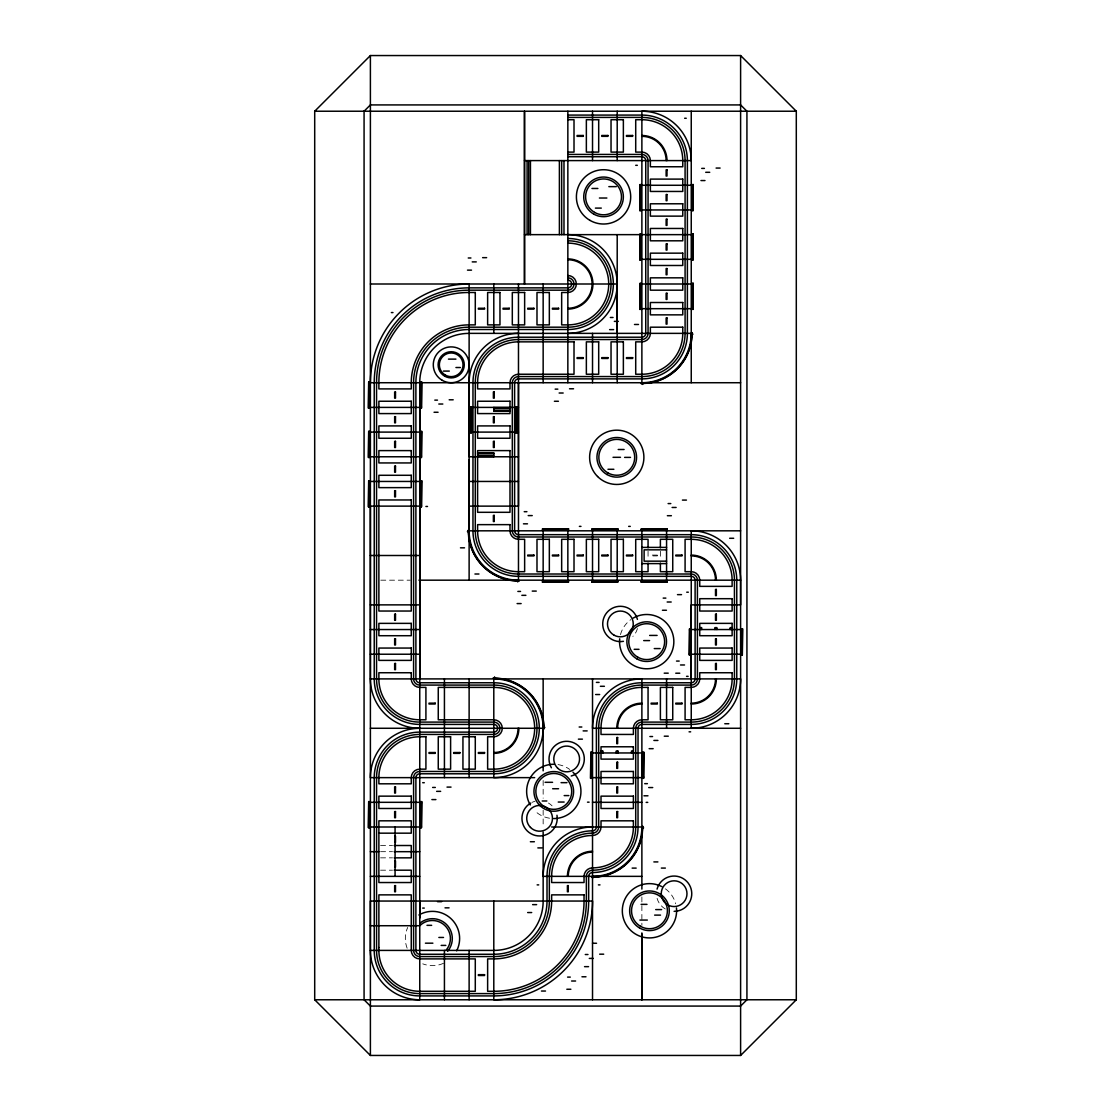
<?xml version="1.0" encoding="UTF-8"?>
<svg xmlns="http://www.w3.org/2000/svg" width="1111" height="1111" viewBox="0 0 1111 1111"><rect width="100%" height="100%" fill="white"/><g stroke="black" fill="none" stroke-linecap="round" stroke-linejoin="round"><path stroke-width="0.75" stroke-dasharray="5 3.75" d="M380.795 580.178L410.278 580.178M380.573 845.513L392.516 845.513M380.573 851.679L392.516 851.679M380.573 857.845L392.516 857.845M380.573 870.191L392.516 870.191M660.392 551.237L660.392 559.763M648.06 551.237L648.06 559.763M641.88 896.924L641.88 925.407M543.154 780.505L543.154 798.198M543.154 810.197L543.154 827.334M443.525 963.293A27.15 27.15 0 0 1 422.749 963.848M407.14 948.225A27.15 27.15 0 0 1 407.681 927.449M665.281 908.979A17.651 17.651 0 0 1 657.059 898.257M665.42 888.814A27.15 27.15 0 0 1 675.682 903.757M532.127 802.336A17.651 17.651 0 0 1 535.03 801.281M548.417 803.045A17.651 17.651 0 0 1 552.07 805.85M549.528 818.224A27.15 27.15 0 0 1 534.585 810.599M558.041 764.59A27.15 27.15 0 0 1 569.735 769.437M637.422 628.507A17.651 17.651 0 0 1 632.853 636.422M620.48 634.617A27.15 27.15 0 0 1 630.742 619.674M657.309 555.083L651.143 555.083L651.143 555.917L657.309 555.917L657.309 555.083"/><path stroke-width="1.5" d="M314.705 999.775L314.705 111.225L370.394 55.55L740.606 55.55L796.295 111.225L796.295 999.775L740.606 1055.45L370.394 1055.45L314.705 999.775L796.295 999.775M740.606 382.726L370.394 382.726A98.726 98.726 0 0 1 469.12 283.999L469.12 333.369A49.37 49.37 0 0 0 419.75 382.726L419.75 999.775A49.37 49.37 0 0 1 370.394 950.405L370.394 901.049L592.524 901.049A98.726 98.726 0 0 1 493.798 999.775L493.798 901.049M534.655 777.631L370.394 777.631A49.37 49.37 0 0 1 419.75 728.274A49.37 49.37 0 0 1 370.394 678.904L370.394 506.13L419.75 506.13M419.75 918.061L419.75 901.049M419.75 678.904L419.75 382.726M469.12 580.178L469.12 382.726A49.37 49.37 0 0 1 518.476 333.369L518.476 283.999M518.476 382.726L518.476 506.13L469.12 506.13M527.086 234.643L527.086 160.595M528.725 234.643L528.725 160.595M530.433 234.643L530.433 160.595M559.389 234.643L559.389 160.595M561.68 234.643L561.68 160.595M563.985 234.643L563.985 160.595M567.846 111.225L567.846 382.726M617.202 234.643L617.202 382.726M641.88 932.921L641.88 999.775L641.88 934.059M691.25 678.904L691.25 530.822A49.37 49.37 0 0 1 740.606 580.178L740.606 604.87L691.25 604.87L691.25 728.274A49.37 49.37 0 0 0 740.606 678.904L370.394 678.904M592.524 877.204L599.079 876.773A50.203 50.203 0 0 0 642.297 833.556L642.727 827.001L643.561 827.834L642.727 827.834L642.727 826.251L642.477 827.001A49.953 49.953 0 0 1 592.524 876.954L591.788 877.204L593.357 877.204L592.524 878.037M314.705 111.225L796.295 111.225M567.846 115.086L641.88 115.086A45.509 45.509 0 0 1 687.39 160.595L687.39 333.369A45.509 45.509 0 0 1 641.88 378.879L518.476 378.879A3.861 3.861 0 0 0 514.615 382.726L514.615 530.822A3.861 3.861 0 0 0 518.476 534.669L691.25 534.669A45.509 45.509 0 0 1 736.76 580.178L736.76 678.904A45.509 45.509 0 0 1 691.25 724.414L641.88 724.414A3.861 3.861 0 0 0 638.033 728.274L638.033 827.001A45.509 45.509 0 0 1 592.524 872.51A3.861 3.861 0 0 0 588.663 876.357L588.663 901.049A94.866 94.866 0 0 1 493.798 995.914L419.75 995.914A45.509 45.509 0 0 1 374.24 950.405L374.24 777.631A45.509 45.509 0 0 1 419.75 732.121L493.798 732.121A3.861 3.861 0 0 0 497.659 728.274A3.861 3.861 0 0 0 493.798 724.414L419.75 724.414A45.509 45.509 0 0 1 374.24 678.904L374.24 382.726A94.866 94.866 0 0 1 469.12 287.86L567.846 287.86A3.861 3.861 0 0 0 571.693 283.999A3.861 3.861 0 0 0 567.846 280.153M567.846 117.405L641.88 117.405A43.19 43.19 0 0 1 685.084 160.595L685.084 333.369A43.19 43.19 0 0 1 641.88 376.56L518.476 376.56A6.166 6.166 0 0 0 512.31 382.726L512.31 530.822A6.166 6.166 0 0 0 518.476 536.988L691.25 536.988A43.19 43.19 0 0 1 734.44 580.178L734.44 678.904A43.19 43.19 0 0 1 691.25 722.094L641.88 722.094A6.166 6.166 0 0 0 635.714 728.274L635.714 827.001A43.19 43.19 0 0 1 592.524 870.191A6.166 6.166 0 0 0 586.358 876.357L586.358 901.049A92.56 92.56 0 0 1 493.798 993.595L419.75 993.595A43.19 43.19 0 0 1 376.56 950.405L376.56 777.631A43.19 43.19 0 0 1 419.75 734.44L493.798 734.44A6.166 6.166 0 0 0 499.964 728.274A6.166 6.166 0 0 0 493.798 722.094L419.75 722.094A43.19 43.19 0 0 1 376.56 678.904L376.56 382.726A92.56 92.56 0 0 1 469.12 290.179L567.846 290.179A6.166 6.166 0 0 0 574.012 283.999A6.166 6.166 0 0 0 567.846 277.833M684.654 118.266L686.237 118.266M567.846 119.71L574.012 119.71L574.012 152.11L567.846 152.11M567.846 154.429L641.88 154.429A6.166 6.166 0 0 1 648.06 160.595L648.06 333.369A6.166 6.166 0 0 1 641.88 339.535L518.476 339.535A43.19 43.19 0 0 0 475.286 382.726L475.286 530.822A43.19 43.19 0 0 0 518.476 574.012L691.25 574.012A6.166 6.166 0 0 1 697.416 580.178L697.416 678.904A6.166 6.166 0 0 1 691.25 685.084L641.88 685.084A43.19 43.19 0 0 0 598.69 728.274L598.69 827.001A6.166 6.166 0 0 1 592.524 833.167A43.19 43.19 0 0 0 549.334 876.357L549.334 901.049A55.536 55.536 0 0 1 493.798 956.571L419.75 956.571A6.166 6.166 0 0 1 413.584 950.405L413.584 777.631A6.166 6.166 0 0 1 419.75 771.465L493.798 771.465A43.19 43.19 0 0 0 536.988 728.274A43.19 43.19 0 0 0 493.798 685.084L419.75 685.084A6.166 6.166 0 0 1 413.584 678.904L413.584 382.726A55.536 55.536 0 0 1 469.12 327.189L567.846 327.189A43.19 43.19 0 0 0 611.036 283.999A43.19 43.19 0 0 0 567.846 240.809M567.846 156.734L641.88 156.734A3.861 3.861 0 0 1 645.741 160.595L645.741 333.369A3.861 3.861 0 0 1 641.88 337.216L518.476 337.216A45.509 45.509 0 0 0 472.967 382.726L472.967 530.822A45.509 45.509 0 0 0 518.476 576.331L691.25 576.331A3.861 3.861 0 0 1 695.111 580.178L695.111 678.904A3.861 3.861 0 0 1 691.25 682.765L641.88 682.765A45.509 45.509 0 0 0 596.385 728.274L596.385 827.001A3.861 3.861 0 0 1 592.524 830.847A45.509 45.509 0 0 0 547.015 876.357L547.015 901.049A53.217 53.217 0 0 1 493.798 954.266L419.75 954.266A3.861 3.861 0 0 1 415.889 950.405L415.889 777.631A3.861 3.861 0 0 1 419.75 773.784L493.798 773.784A45.509 45.509 0 0 0 539.307 728.274A45.509 45.509 0 0 0 493.798 682.765L419.75 682.765A3.861 3.861 0 0 1 415.889 678.904L415.889 382.726A53.217 53.217 0 0 1 469.12 329.509L567.846 329.509A45.509 45.509 0 0 0 613.341 283.999A45.509 45.509 0 0 0 567.846 238.49M524.503 160.595L691.25 160.595A49.37 49.37 0 0 0 641.88 111.225L641.88 382.726A49.37 49.37 0 0 0 691.25 333.369L469.12 333.369L469.12 456.774L518.476 456.774M635.728 165.317L637.311 165.317M716.095 168.067L720.109 168.067M701.721 168.4L704.402 168.4M705.721 172.302L709.735 172.302M700.972 180.551L704.985 180.551M640.214 185.273L641.047 185.273M641.88 185.273L691.25 185.273M692.084 185.273L692.931 185.273M640.214 186.12L641.047 186.12M692.084 186.12L692.931 186.12M608.842 186.634L616.299 186.634M591.969 188.467L597.871 188.467M599.412 198.022L606.87 198.022M595.413 208.104L601.301 208.104M640.214 209.118L641.047 209.118M692.084 209.118L692.931 209.118M640.214 209.951L641.047 209.951M641.88 209.951L691.25 209.951M692.084 209.951L692.931 209.951M524.503 234.643L691.25 234.643M692.084 234.643L692.931 234.643M640.214 235.476L641.047 235.476M692.084 235.476L692.931 235.476M482.618 257.655L486.632 257.655M468.245 257.988L470.925 257.988M640.214 258.488L641.047 258.488M692.084 258.488L692.931 258.488M640.214 259.321L641.047 259.321M641.88 259.321L691.25 259.321M692.084 259.321L692.931 259.321M472.231 261.89L476.258 261.89M467.495 270.14L471.508 270.14M370.394 283.999L617.202 283.999L617.202 333.369M640.214 283.999L641.047 283.999M641.88 283.999L691.25 283.999M692.084 283.999L692.931 283.999M640.214 284.847L641.047 284.847M692.084 284.847L692.931 284.847M640.214 307.844L641.047 307.844M692.084 307.844L692.931 307.844M640.214 308.677L641.047 308.677M641.88 308.677L691.25 308.677M692.084 308.677L692.931 308.677M391.378 312.566L392.961 312.566M610.356 317.482L613.036 317.482M614.341 321.371L618.369 321.371M634.492 324.481L638.506 324.481M609.606 329.62L613.619 329.62M448.455 359.117L455.913 359.117M455.941 367.519L460.357 367.519M443.414 371.088L449.302 371.088M368.713 382.726L369.546 382.726M368.713 383.573L369.546 383.573M420.597 383.573L421.43 383.573M569.526 388.781L573.54 388.781M555.153 389.128L557.833 389.128M559.139 393.016L563.166 393.016M449.177 399.793L453.191 399.793M434.804 400.127L437.484 400.127M554.403 401.265L558.416 401.265M438.803 404.029L442.817 404.029M368.713 406.57L369.546 406.57M420.597 406.57L421.43 406.57M368.713 407.404L369.546 407.404M370.394 407.404L419.75 407.404M420.597 407.404L421.43 407.404M469.12 407.404L518.476 407.404M493.798 407.598L509.991 407.598M470.62 408.251L471.467 408.251M516.129 408.251L516.962 408.251M493.798 408.376L509.991 408.376M493.798 410.306L509.991 410.306M493.798 411.098L509.991 411.098M509.991 411.278L493.798 411.278L493.798 407.404M434.054 412.264L438.067 412.264M470.62 431.249L471.467 431.249M516.129 431.249L516.962 431.249M368.713 432.096L369.546 432.096M370.394 432.096L419.75 432.096M420.597 432.096L421.43 432.096M469.12 432.096L518.476 432.096M368.713 432.929L369.546 432.929M420.597 432.929L421.43 432.929M618.202 449.497L624.09 449.497M477.605 452.899L493.798 452.899L493.798 456.774M477.605 453.094L493.798 453.094M477.605 453.871L493.798 453.871M477.605 455.802L493.798 455.802M368.713 455.941L369.546 455.941M420.597 455.941L421.43 455.941M477.605 456.593L493.798 456.593M368.713 456.774L369.546 456.774M370.394 456.774L419.75 456.774M420.597 456.774L421.43 456.774M613.036 457.315L620.494 457.315M624.618 457.385L630.506 457.385M607.981 469.286L613.869 469.286M368.713 481.452L369.546 481.452M370.394 481.452L419.75 481.452M420.597 481.452L421.43 481.452M469.12 481.452L518.476 481.452M368.713 482.299L369.546 482.299M420.597 482.299L421.43 482.299M682.432 500.089L686.445 500.089M668.114 503.575L670.794 503.575M368.713 505.297L369.546 505.297M420.597 505.297L421.43 505.297M368.713 506.13L369.546 506.13M420.597 506.13L421.43 506.13M425.916 506.463L427.499 506.463M672.113 507.463L676.127 507.463M524.225 511.685L526.906 511.685M528.211 515.587L532.225 515.587M667.364 515.712L671.391 515.712M523.462 523.823L527.489 523.823M579.386 526.378L580.97 526.378M628.673 526.378L630.256 526.378M469.12 459.648L469.12 530.822L740.606 530.822M729.649 538.279L733.677 538.279M641.88 547.404L666.572 547.404M460.482 547.82L464.509 547.82M666.572 549.834L644.116 549.834L644.116 561.166L666.572 561.166M370.394 555.5L419.75 555.5M641.88 563.596L666.572 563.596M474.939 574.012L478.952 574.012M418.944 580.178L740.606 580.178M532.238 591.094L536.266 591.094M517.865 591.427L520.545 591.427M686.737 592.205L688.32 592.205M677.488 594.635L681.515 594.635M521.864 595.329L525.878 595.329M663.184 598.107L665.864 598.107M667.169 602.009L671.197 602.009M517.115 603.579L521.128 603.579M370.394 604.87L419.75 604.87M662.434 610.258L666.447 610.258M699.736 627.618L701.652 627.618L701.652 629.548M732.121 627.618L730.205 627.618L730.205 629.548M370.394 629.548L419.75 629.548M689.57 629.548L690.403 629.548M691.25 629.548L740.606 629.548M741.454 629.548L742.287 629.548M689.57 630.381L690.403 630.381M741.454 630.381L742.287 630.381M649.643 635.423L657.101 635.423M643.7 640.589L649.588 640.589M654.254 648.574L660.142 648.574M634.173 649.324L639.006 649.324M689.57 653.393L690.403 653.393M741.454 653.393L742.287 653.393M370.394 654.226L419.75 654.226M689.57 654.226L690.403 654.226M691.25 654.226L740.606 654.226M741.454 654.226L742.287 654.226M676.516 661.073L679.196 661.073M680.501 664.975L684.529 664.975M664.211 673.169L668.225 673.169M675.766 673.21L679.779 673.21M686.556 676.349L688.126 676.349M596.399 682.39L599.079 682.39M600.384 686.292L604.398 686.292M595.635 694.528L599.662 694.528M724.789 723.733L728.816 723.733M579.15 727.011L581.831 727.011M370.394 728.274L543.154 728.274A49.37 49.37 0 0 1 493.798 777.631L493.798 678.904A49.37 49.37 0 0 1 543.154 728.274M740.606 728.274L592.524 728.274A49.37 49.37 0 0 1 641.88 678.904L641.88 889.092M583.136 730.899L587.163 730.899M689.07 731.83L690.653 731.83M664.267 736.19L668.28 736.19M649.893 736.537L652.574 736.537M578.4 739.148L582.414 739.148M653.893 740.44L657.906 740.44M649.143 748.675L653.157 748.675M601.009 751.036L602.926 751.036L602.926 752.952M633.395 751.036L631.479 751.036L631.479 752.952M590.844 752.952L591.677 752.952M592.524 752.952L641.88 752.952M642.727 752.952L643.561 752.952M590.844 753.786L591.677 753.786M642.727 753.786L643.561 753.786M590.844 776.797L591.677 776.797M642.727 776.797L643.561 776.797M590.844 777.631L591.677 777.631M592.524 777.631L641.88 777.631M642.727 777.631L643.561 777.631M545.098 782.311L552.556 782.311M422.694 782.713L424.277 782.713M561.055 782.658L566.943 782.658M644.713 783.658L647.394 783.658M447.011 787.102L451.024 787.102M432.637 787.449L435.318 787.449M648.713 787.56L652.726 787.56M552.667 788.741L558.555 788.741M436.637 791.351L440.65 791.351M564.18 795.587L568.832 795.587M643.963 795.795L647.977 795.795M431.887 799.587L435.901 799.587M542.21 800.989L546.862 800.989M558.236 802.045L564.124 802.045M368.713 802.323L369.546 802.323M370.394 802.323L419.75 802.323M420.597 802.323L421.43 802.323M587.511 802.17L589.094 802.17M592.524 802.323L641.88 802.323M646.171 802.378L647.755 802.378M368.713 803.156L369.546 803.156M420.597 803.156L421.43 803.156M368.713 826.153L369.546 826.153M420.597 826.153L421.43 826.153M368.713 827.001L369.546 827.001M370.394 827.001L419.75 827.001M420.597 827.001L421.43 827.001M551.667 827.001L641.88 827.001A49.37 49.37 0 0 1 592.524 876.357M378.879 833.167L411.264 833.167L411.264 820.821L378.879 820.821L378.879 882.537L411.264 882.537L411.264 870.191L394.211 870.191M394.655 836.25L395.488 836.25L395.488 842.43L394.655 842.43M530.364 841.735L534.377 841.735M394.211 845.513L411.264 845.513L411.264 857.845L394.211 857.845M537.849 847.901L541.862 847.901M370.394 851.679L378.879 851.679M394.211 851.679L419.75 851.679M394.655 860.928L395.488 860.928L395.488 867.108L394.655 867.108M653.865 861.914L657.893 861.914M632.145 868.108L636.159 868.108M661.351 868.08L665.364 868.08M370.394 876.357L419.75 876.357M641.88 876.357L543.154 876.357A49.37 49.37 0 0 1 592.524 827.001M537.141 884.884L538.724 884.884M598.398 884.884L599.982 884.884M437.553 901.674L441.567 901.674M641.089 904.368L646.991 904.368M532.613 904.632L536.627 904.632M445.025 907.84L449.052 907.84M422.694 908.09L424.277 908.09M655.712 909.59L661.614 909.59M527.669 912.548L531.683 912.548M654.629 915.117L660.517 915.117M639.88 920.061L647.338 920.061M426.999 925.338L431.651 925.338M370.394 925.727L419.75 925.727A17.929 17.929 0 0 1 444.594 925.282A17.929 17.929 0 0 1 446.205 950.03M438.859 937.462L443.511 937.462M425.43 943.183L432.887 943.183M592.524 943.267L596.538 943.267M441.164 945.405L445.817 945.405M370.394 950.405L493.798 950.405A49.37 49.37 0 0 0 543.154 901.049L543.154 832.097M599.662 954.182L603.69 954.182M585.289 954.516L587.969 954.516M589.288 958.418L593.302 958.418M584.539 966.653L588.552 966.653M581.956 976.777L585.983 976.777M567.596 977.111L570.276 977.111M571.582 981.013L575.595 981.013M566.832 989.262L570.86 989.262M541.474 991.04L545.501 991.04M740.606 55.55L740.606 1055.45M716.887 629.548L716.887 627.618L714.97 627.618L714.97 629.548M691.25 111.225L691.25 382.726M666.572 529.142L666.572 529.975M666.572 530.822L666.572 580.178M666.572 581.025L666.572 581.858M666.572 678.904L666.572 728.274M665.725 529.142L665.725 529.975M665.725 581.025L665.725 581.858M660.392 547.834L660.392 539.307L672.738 539.307L672.738 571.693L660.392 571.693L660.392 563.166M648.06 547.834L648.06 539.307L635.714 539.307L635.714 571.693L648.06 571.693L648.06 563.166M642.727 529.142L642.727 529.975M642.727 581.025L642.727 581.858M641.88 529.142L641.88 529.975M641.88 530.822L641.88 580.178M641.88 581.025L641.88 581.858M618.16 752.952L618.16 751.036L616.244 751.036L616.244 752.952M617.202 111.225L617.202 160.595M617.202 529.142L617.202 529.975M617.202 530.822L617.202 580.178M617.202 581.025L617.202 581.858M616.369 529.142L616.369 529.975M616.369 581.025L616.369 581.858M593.357 529.142L593.357 529.975M593.357 581.025L593.357 581.858M592.524 111.225L592.524 160.595M592.524 333.369L592.524 382.726M592.524 529.142L592.524 529.975M592.524 530.822L592.524 580.178M592.524 581.025L592.524 581.858M592.524 678.904L592.524 999.775M567.846 529.142L567.846 529.975M567.846 530.822L567.846 580.178M567.846 581.025L567.846 581.858M566.999 529.142L566.999 529.975M566.999 581.025L566.999 581.858M544.001 529.142L544.001 529.975M544.001 581.025L544.001 581.858M543.154 283.999L543.154 382.726M543.154 529.142L543.154 529.975M543.154 530.822L543.154 580.178M543.154 581.025L543.154 581.858M543.154 678.904L543.154 770.826M518.476 333.369L518.476 580.178A49.37 49.37 0 0 1 469.12 530.822M493.798 283.999L493.798 333.369M469.12 678.904L469.12 777.631M469.12 950.405L469.12 999.775M444.428 678.904L444.428 777.631M444.428 950.405L444.428 999.775M395.072 827.001L395.072 876.357M370.394 55.55L370.394 1055.45M418.903 914.992A27.15 27.15 0 0 1 456.663 950.835M419.736 923.324A19.817 19.817 0 0 1 446.497 924.477A19.817 19.817 0 0 1 447.664 951.238M657.059 889.119A17.651 17.651 0 0 1 677.168 876.315A17.651 17.651 0 0 1 691.695 895.23A17.651 17.651 0 0 1 674.113 911.339M676.46 907.951A27.15 27.15 0 0 1 647.088 937.823A27.15 27.15 0 0 1 623.368 903.285A27.15 27.15 0 0 1 661.795 886.592M556.972 815.266A17.651 17.651 0 0 1 544.654 835.236A17.651 17.651 0 0 1 523.392 825.32A17.651 17.651 0 0 1 530.766 803.045M551.389 767.77A17.651 17.651 0 0 1 559.208 742.953A17.651 17.651 0 0 1 583.247 752.911A17.651 17.651 0 0 1 571.235 775.992M572.984 772.201A27.15 27.15 0 0 1 553.792 818.557M530.266 804.975A27.15 27.15 0 0 1 553.792 764.257M567.846 243.128A40.885 40.885 0 0 1 608.717 283.999A40.885 40.885 0 0 1 567.846 324.884L561.666 324.884L561.666 292.485L567.846 292.485A8.485 8.485 0 0 0 576.331 283.999A8.485 8.485 0 0 0 567.846 275.514M567.846 259.738A24.261 24.261 0 0 1 592.107 283.999A24.261 24.261 0 0 1 567.846 308.261M567.846 258.905A25.109 25.109 0 0 1 592.941 283.999A25.109 25.109 0 0 1 567.846 309.108M567.846 234.643A49.37 49.37 0 0 1 617.202 283.999A49.37 49.37 0 0 1 567.846 333.369M641.88 136.334A24.261 24.261 0 0 1 666.142 160.595M641.88 135.486A25.109 25.109 0 0 1 666.989 160.595M518.059 728.274A24.261 24.261 0 0 1 493.798 752.536M518.893 728.274A25.109 25.109 0 0 1 493.798 753.369M568.263 876.357A24.261 24.261 0 0 1 592.524 852.095M567.415 876.357A25.109 25.109 0 0 1 592.524 851.262M617.619 728.274A24.261 24.261 0 0 1 641.88 704.013M616.786 728.274A25.109 25.109 0 0 1 641.88 703.166M715.512 678.904A24.261 24.261 0 0 1 691.25 703.166M716.345 678.904A25.109 25.109 0 0 1 691.25 704.013M691.25 555.917A24.261 24.261 0 0 1 715.512 580.178M691.25 555.083A25.109 25.109 0 0 1 716.345 580.178M623.438 641.325A17.651 17.651 0 0 1 603.092 627.521A17.651 17.651 0 0 1 616.299 606.773A17.651 17.651 0 0 1 637.422 619.382M633.117 618.133A27.15 27.15 0 0 1 672.516 633.256A27.15 27.15 0 0 1 649.546 668.641A27.15 27.15 0 0 1 619.702 638.811M364.075 111.225L364.075 999.775L370.394 1006.08L740.606 1006.08L746.925 999.775L746.925 111.225L740.606 104.92L370.394 104.92L364.075 111.225M378.879 947.53L378.879 950.405A40.885 40.885 0 0 0 419.75 991.29L475.286 991.29L475.286 958.89L419.75 958.89A8.485 8.485 0 0 1 411.264 950.405L411.264 894.869L378.879 894.869L378.879 947.53M524.503 111.225L524.503 283.999L524.503 111.225M699.736 580.178L699.736 586.358L732.121 586.358L732.121 580.178A40.885 40.885 0 0 0 691.25 539.307L685.084 539.307L685.084 571.693L691.25 571.693A8.485 8.485 0 0 1 699.736 580.178M692.084 333.369L691.653 339.924A50.203 50.203 0 0 1 648.435 383.142L641.88 383.573L642.727 384.406L642.727 383.573L641.144 383.573L641.88 383.323A49.953 49.953 0 0 0 691.847 333.369L692.084 332.62L692.084 334.203L692.931 334.203L692.084 333.369M601.259 751.8C602.162 754.605 603.44 749.828 601.259 751.8M601.62 751.897L602.315 752.091L601.648 751.814M616.494 751.8C617.397 754.605 618.674 749.828 616.494 751.8M616.855 751.897L617.563 752.091L616.855 751.897M631.728 751.8C632.631 754.605 633.909 749.828 631.728 751.8M632.09 751.897L632.756 752.175L632.117 751.814M699.986 628.395C700.888 631.187 702.166 626.423 699.986 628.395M700.347 628.493L701.041 628.673L700.347 628.493M715.22 628.395C716.123 631.187 717.4 626.423 715.22 628.395M715.581 628.493L716.248 628.77L715.609 628.395M730.455 628.395C731.357 631.187 732.635 626.423 730.455 628.395M730.816 628.493L731.482 628.77L730.913 628.326M598.69 119.71L586.358 119.71L586.358 152.11L598.69 152.11L598.69 119.71M623.368 119.71L611.036 119.71L611.036 152.11L623.368 152.11L623.368 119.71M641.88 119.71L635.714 119.71L635.714 152.11L641.88 152.11A8.485 8.485 0 0 1 650.366 160.595L650.366 166.761L682.765 166.761L682.765 160.595A40.885 40.885 0 0 0 641.88 119.71M583.261 135.486L577.095 135.486L577.095 136.334L583.261 136.334L583.261 135.486M607.953 135.486L601.773 135.486L601.773 136.334L607.953 136.334L607.953 135.486M632.631 135.486L626.465 135.486L626.465 136.334L632.631 136.334L632.631 135.486M666.989 169.844L666.142 169.844L666.142 176.024L666.989 176.024L666.989 169.844M682.765 179.107L650.366 179.107L650.366 191.453L682.765 191.453L682.765 179.107M640.214 184.537L639.964 210.701L640.214 184.537M641.297 184.537L641.047 210.701L641.297 184.537M692.084 184.537L691.847 210.701L692.084 184.537M693.181 184.537L692.931 210.701L693.181 184.537M666.989 194.536L666.142 194.536L666.142 200.702L666.989 200.702L666.989 194.536M682.765 203.785L650.366 203.785L650.366 216.131L682.765 216.131L682.765 203.785M666.989 219.214L666.142 219.214L666.142 225.38L666.989 225.38L666.989 219.214M682.765 228.463L650.366 228.463L650.366 240.809L682.765 240.809L682.765 228.463M640.214 233.893L639.964 260.057L640.214 233.893M641.297 233.893L641.047 260.057L641.297 233.893M692.084 233.893L691.847 260.057L692.084 233.893M693.181 233.893L692.931 260.057L693.181 233.893M666.989 243.892L666.142 243.892L666.142 250.072L666.989 250.072L666.989 243.892M682.765 253.155L650.366 253.155L650.366 265.487L682.765 265.487L682.765 253.155M666.989 268.57L666.142 268.57L666.142 274.75L666.989 274.75L666.989 268.57M682.765 277.833L650.366 277.833L650.366 290.179L682.765 290.179L682.765 277.833M640.214 283.263L639.964 309.427L640.214 283.263M641.297 283.263L641.047 309.427L641.297 283.263M692.084 283.263L691.847 309.427L692.084 283.263M693.181 283.263L692.931 309.427L693.181 283.263M475.286 292.485L469.12 292.485A90.241 90.241 0 0 0 378.879 382.726L378.879 388.906L411.264 388.906L411.264 382.726A57.841 57.841 0 0 1 469.12 324.884L475.286 324.884L475.286 292.485M499.964 292.485L487.632 292.485L487.632 324.884L499.964 324.884L499.964 292.485M524.642 292.485L512.31 292.485L512.31 324.884L524.642 324.884L524.642 292.485M549.334 292.485L536.988 292.485L536.988 324.884L549.334 324.884L549.334 292.485M666.989 293.262L666.142 293.262L666.142 299.428L666.989 299.428L666.989 293.262M682.765 302.511L650.366 302.511L650.366 314.857L682.765 314.857L682.765 302.511M484.535 308.261L478.369 308.261L478.369 309.108L484.535 309.108L484.535 308.261M509.227 308.261L503.047 308.261L503.047 309.108L509.227 309.108L509.227 308.261M533.905 308.261L527.739 308.261L527.739 309.108L533.905 309.108L533.905 308.261M558.583 308.261L552.417 308.261L552.417 309.108L558.583 309.108L558.583 308.261M666.989 317.94L666.142 317.94L666.142 324.106L666.989 324.106L666.989 317.94M682.765 327.189L650.366 327.189L650.366 333.369A8.485 8.485 0 0 1 641.88 341.855L635.714 341.855L635.714 374.24L641.88 374.24A40.885 40.885 0 0 0 682.765 333.369L682.765 327.189M574.012 341.855L518.476 341.855A40.885 40.885 0 0 0 477.605 382.726L477.605 388.906L509.991 388.906L509.991 382.726A8.485 8.485 0 0 1 518.476 374.24L574.012 374.24L574.012 341.855M598.69 341.855L586.358 341.855L586.358 374.24L598.69 374.24L598.69 341.855M623.368 341.855L611.036 341.855L611.036 374.24L623.368 374.24L623.368 341.855M583.261 357.631L577.095 357.631L577.095 358.464L583.261 358.464L583.261 357.631M607.953 357.631L601.773 357.631L601.773 358.464L607.953 358.464L607.953 357.631M632.631 357.631L626.465 357.631L626.465 358.464L632.631 358.464L632.631 357.631M368.713 381.99L368.463 408.154L368.713 381.99M369.796 381.99L369.546 408.154L369.796 381.99M420.597 381.99L420.347 408.154L420.597 381.99M421.68 381.99L421.43 408.154L421.68 381.99M395.488 391.989L394.655 391.989L394.655 398.155L395.488 398.155L395.488 391.989M494.214 391.989L493.381 391.989L493.381 398.155L494.214 398.155L494.214 391.989M411.264 401.238L378.879 401.238L378.879 413.584L411.264 413.584L411.264 401.238M509.991 401.238L477.605 401.238L477.605 413.584L509.991 413.584L509.991 401.238M470.62 406.668L470.37 432.832L470.62 406.668M471.703 406.668L471.467 432.832L471.703 406.668M516.129 406.668L515.879 432.832L516.129 406.668M517.212 406.668L516.962 432.832L517.212 406.668M395.488 416.667L394.655 416.667L394.655 422.833L395.488 422.833L395.488 416.667M494.214 416.667L493.381 416.667L493.381 422.833L494.214 422.833L494.214 416.667M411.264 425.916L378.879 425.916L378.879 438.262L411.264 438.262L411.264 425.916M509.991 425.916L477.605 425.916L477.605 438.262L509.991 438.262L509.991 425.916M368.713 431.346L368.463 457.51L368.713 431.346M369.796 431.346L369.546 457.51L369.796 431.346M420.597 431.346L420.347 457.51L420.597 431.346M421.68 431.346L421.43 457.51L421.68 431.346M395.488 441.345L394.655 441.345L394.655 447.525L395.488 447.525L395.488 441.345M494.214 441.345L493.381 441.345L493.381 447.525L494.214 447.525L494.214 441.345M411.264 450.608L378.879 450.608L378.879 462.94L411.264 462.94L411.264 450.608M509.991 450.608L477.605 450.608L477.605 512.31L509.991 512.31L509.991 450.608M395.488 466.023L394.655 466.023L394.655 472.203L395.488 472.203L395.488 466.023M411.264 475.286L378.879 475.286L378.879 487.632L411.264 487.632L411.264 475.286M368.713 480.716L368.463 506.88L368.713 480.716M369.796 480.716L369.546 506.88L369.796 480.716M420.597 480.716L420.347 506.88L420.597 480.716M421.68 480.716L421.43 506.88L421.68 480.716M395.488 490.715L394.655 490.715L394.655 496.881L395.488 496.881L395.488 490.715M411.264 499.964L378.879 499.964L378.879 611.036L411.264 611.036L411.264 499.964M494.214 515.393L493.381 515.393L493.381 521.559L494.214 521.559L494.214 515.393M509.991 524.642L477.605 524.642L477.605 530.822A40.885 40.885 0 0 0 518.476 571.693L524.642 571.693L524.642 539.307L518.476 539.307A8.485 8.485 0 0 1 509.991 530.822L509.991 524.642M568.582 528.892L542.418 529.142L568.582 528.892M617.938 528.892L591.788 529.142L617.938 528.892M667.308 528.892L641.144 529.142L667.308 528.892M468.523 530.072L467.439 531.655L468.273 530.822L468.703 537.377A50.203 50.203 0 0 0 511.921 580.595L518.476 581.025L517.643 581.858L517.643 581.025L519.212 581.025L518.476 580.775A49.953 49.953 0 0 1 468.523 530.822L468.523 530.072M568.582 529.975L542.418 530.225L568.582 529.975M617.938 529.975L591.788 530.225L617.938 529.975M667.308 529.975L641.144 530.225L667.308 529.975M549.334 539.307L536.988 539.307L536.988 571.693L549.334 571.693L549.334 539.307M574.012 539.307L561.666 539.307L561.666 571.693L574.012 571.693L574.012 539.307M598.69 539.307L586.358 539.307L586.358 571.693L598.69 571.693L598.69 539.307M623.368 539.307L611.036 539.307L611.036 571.693L623.368 571.693L623.368 539.307M533.905 555.083L527.739 555.083L527.739 555.917L533.905 555.917L533.905 555.083M558.583 555.083L552.417 555.083L552.417 555.917L558.583 555.917L558.583 555.083M583.261 555.083L577.095 555.083L577.095 555.917L583.261 555.917L583.261 555.083M607.953 555.083L601.773 555.083L601.773 555.917L607.953 555.917L607.953 555.083M632.631 555.083L626.465 555.083L626.465 555.917L632.631 555.917L632.631 555.083M681.987 555.083L675.821 555.083L675.821 555.917L681.987 555.917L681.987 555.083M568.582 580.775L542.418 581.025L568.582 580.775M617.938 580.775L591.788 581.025L617.938 580.775M667.308 580.775L641.144 581.025L667.308 580.775M568.582 581.858L542.418 582.108L568.582 581.858M617.938 581.858L591.788 582.108L617.938 581.858M667.308 581.858L641.144 582.108L667.308 581.858M716.345 589.441L715.512 589.441L715.512 595.607L716.345 595.607L716.345 589.441M732.121 598.69L699.736 598.69L699.736 611.036L732.121 611.036L732.121 598.69M395.488 614.119L394.655 614.119L394.655 620.285L395.488 620.285L395.488 614.119M716.345 614.119L715.512 614.119L715.512 620.285L716.345 620.285L716.345 614.119M411.264 623.368L378.879 623.368L378.879 635.714L411.264 635.714L411.264 623.368M732.121 623.368L699.736 623.368L699.736 635.714L732.121 635.714L732.121 623.368M689.57 628.798L689.32 654.962L689.57 628.798M690.653 628.798L690.403 654.962L690.653 628.798M741.454 628.798L741.204 654.962L741.454 628.798M742.537 628.798L742.287 654.962L742.537 628.798M395.488 638.797L394.655 638.797L394.655 644.977L395.488 644.977L395.488 638.797M716.345 638.797L715.512 638.797L715.512 644.977L716.345 644.977L716.345 638.797M411.264 648.06L378.879 648.06L378.879 660.392L411.264 660.392L411.264 648.06M732.121 648.06L699.736 648.06L699.736 660.392L732.121 660.392L732.121 648.06M395.488 663.475L394.655 663.475L394.655 669.655L395.488 669.655L395.488 663.475M716.345 663.475L715.512 663.475L715.512 669.655L716.345 669.655L716.345 663.475M411.264 672.738L378.879 672.738L378.879 678.904A40.885 40.885 0 0 0 419.75 719.789L425.916 719.789L425.916 687.39L419.75 687.39A8.485 8.485 0 0 1 411.264 678.904L411.264 672.738M732.121 672.738L699.736 672.738L699.736 678.904A8.485 8.485 0 0 1 691.25 687.39L685.084 687.39L685.084 719.789L691.25 719.789A40.885 40.885 0 0 0 732.121 678.904L732.121 672.738M494.631 677.224L493.798 678.071L500.353 678.502A50.203 50.203 0 0 1 543.571 721.719L544.001 728.274L544.834 727.427L544.001 727.427L544.001 729.01L543.751 728.274A49.953 49.953 0 0 0 493.798 678.321L493.062 678.071L494.631 678.071L494.631 677.224M493.798 687.39L438.262 687.39L438.262 719.789L493.798 719.789A8.485 8.485 0 0 1 502.283 728.274A8.485 8.485 0 0 1 493.798 736.76L487.632 736.76L487.632 769.145L493.798 769.145A40.885 40.885 0 0 0 534.669 728.274A40.885 40.885 0 0 0 493.798 687.39M648.06 687.39L641.88 687.39A40.885 40.885 0 0 0 601.009 728.274L601.009 734.44L633.395 734.44L633.395 728.274A8.485 8.485 0 0 1 641.88 719.789L648.06 719.789L648.06 687.39M672.738 687.39L660.392 687.39L660.392 719.789L672.738 719.789L672.738 687.39M435.179 703.166L429.013 703.166L429.013 704.013L435.179 704.013L435.179 703.166M657.309 703.166L651.143 703.166L651.143 704.013L657.309 704.013L657.309 703.166M681.987 703.166L675.821 703.166L675.821 704.013L681.987 704.013L681.987 703.166M425.916 736.76L419.75 736.76A40.885 40.885 0 0 0 378.879 777.631L378.879 783.81L411.264 783.81L411.264 777.631A8.485 8.485 0 0 1 419.75 769.145L425.916 769.145L425.916 736.76M450.608 736.76L438.262 736.76L438.262 769.145L450.608 769.145L450.608 736.76M475.286 736.76L462.94 736.76L462.94 769.145L475.286 769.145L475.286 736.76M617.619 737.523L616.786 737.523L616.786 743.703L617.619 743.703L617.619 737.523M633.395 746.786L601.009 746.786L601.009 759.119L633.395 759.119L633.395 746.786M590.844 752.216L590.594 778.38L590.844 752.216M591.927 752.216L591.677 778.38L591.927 752.216M642.727 752.216L642.477 778.38L642.727 752.216M643.811 752.216L643.561 778.38L643.811 752.216M435.179 752.536L429.013 752.536L429.013 753.369L435.179 753.369L435.179 752.536M459.857 752.536L453.691 752.536L453.691 753.369L459.857 753.369L459.857 752.536M484.535 752.536L478.369 752.536L478.369 753.369L484.535 753.369L484.535 752.536M617.619 762.202L616.786 762.202L616.786 768.381L617.619 768.381L617.619 762.202M633.395 771.465L601.009 771.465L601.009 783.81L633.395 783.81L633.395 771.465M395.488 786.894L394.655 786.894L394.655 793.06L395.488 793.06L395.488 786.894M617.619 786.894L616.786 786.894L616.786 793.06L617.619 793.06L617.619 786.894M411.264 796.143L378.879 796.143L378.879 808.489L411.264 808.489L411.264 796.143M633.395 796.143L601.009 796.143L601.009 808.489L633.395 808.489L633.395 796.143M368.713 801.573L368.463 827.737L368.713 801.573M369.796 801.573L369.546 827.737L369.796 801.573M420.597 801.573L420.347 827.737L420.597 801.573M421.68 801.573L421.43 827.737L421.68 801.573M395.488 811.572L394.655 811.572L394.655 817.738L395.488 817.738L395.488 811.572M617.619 811.572L616.786 811.572L616.786 817.738L617.619 817.738L617.619 811.572M633.395 820.821L601.009 820.821L601.009 827.001A8.485 8.485 0 0 1 592.524 835.486A40.885 40.885 0 0 0 551.639 876.357L551.639 882.537L584.039 882.537L584.039 876.357A8.485 8.485 0 0 1 592.524 867.872A40.885 40.885 0 0 0 633.395 827.001L633.395 820.821M395.488 885.62L394.655 885.62L394.655 891.786L395.488 891.786L395.488 885.62M568.263 885.62L567.415 885.62L567.415 891.786L568.263 891.786L568.263 885.62M584.039 894.869L551.639 894.869L551.639 901.049A57.841 57.841 0 0 1 493.798 958.89L487.632 958.89L487.632 991.29L493.798 991.29A90.241 90.241 0 0 0 584.039 901.049L584.039 894.869M484.535 974.666L478.369 974.666L478.369 975.514L484.535 975.514L484.535 974.666M589.969 220.381A27.15 27.15 0 0 0 630.701 196.869A27.15 27.15 0 0 0 589.969 173.358A27.15 27.15 0 0 0 589.969 220.381M593.635 214.034A19.817 19.817 0 0 0 623.368 196.869A19.817 19.817 0 0 0 593.635 179.704A19.817 19.817 0 0 0 593.635 214.034M594.579 212.395A17.929 17.929 0 0 0 621.48 196.869A17.929 17.929 0 0 0 594.579 181.343A17.929 17.929 0 0 0 594.579 212.395M667.669 904.84A12.888 12.888 0 0 0 686.987 893.688A12.888 12.888 0 0 0 667.669 882.537A12.888 12.888 0 0 0 667.669 904.84M639.547 927.949A19.817 19.817 0 0 0 669.28 910.784A19.817 19.817 0 0 0 639.547 893.619A19.817 19.817 0 0 0 639.547 927.949M640.491 926.31A17.929 17.929 0 0 0 667.392 910.784A17.929 17.929 0 0 0 640.491 895.258A17.929 17.929 0 0 0 640.491 926.31M442.234 380.323A17.915 17.915 0 0 0 469.12 364.811A17.915 17.915 0 0 0 442.234 349.298A17.915 17.915 0 0 0 442.234 380.323M444.65 376.143A13.082 13.082 0 0 0 464.273 364.811A13.082 13.082 0 0 0 444.65 353.479A13.082 13.082 0 0 0 444.65 376.143M445.275 375.06A11.832 11.832 0 0 0 463.023 364.811A11.832 11.832 0 0 0 445.275 354.562A11.832 11.832 0 0 0 445.275 375.06M530.489 827.445A12.888 12.888 0 0 0 552.042 821.668A12.888 12.888 0 0 0 536.252 805.892A12.888 12.888 0 0 0 530.489 827.445M557.555 768.062A12.888 12.888 0 0 0 579.109 762.285A12.888 12.888 0 0 0 563.333 746.509A12.888 12.888 0 0 0 557.555 768.062M539.765 805.419A19.817 19.817 0 0 0 572.929 796.531A19.817 19.817 0 0 0 548.653 772.256A19.817 19.817 0 0 0 539.765 805.419M544.821 806.933A17.929 17.929 0 0 0 571.707 791.407A17.929 17.929 0 0 0 544.821 775.881A17.929 17.929 0 0 0 544.821 806.933M597.565 476.508A27.15 27.15 0 0 0 642.977 464.342A27.15 27.15 0 0 0 609.731 431.096A27.15 27.15 0 0 0 597.565 476.508M606.856 474.48A19.817 19.817 0 0 0 636.575 457.315A19.817 19.817 0 0 0 606.856 440.15A19.817 19.817 0 0 0 606.856 474.48M607.8 472.842A17.929 17.929 0 0 0 634.687 457.315A17.929 17.929 0 0 0 607.8 441.789A17.929 17.929 0 0 0 607.8 472.842M613.925 635.103A12.888 12.888 0 0 0 633.256 623.938A12.888 12.888 0 0 0 613.925 612.786A12.888 12.888 0 0 0 613.925 635.103M636.784 658.809A19.817 19.817 0 0 0 666.517 641.644A19.817 19.817 0 0 0 636.784 624.479A19.817 19.817 0 0 0 636.784 658.809M637.742 657.17A17.929 17.929 0 0 0 664.628 641.644A17.929 17.929 0 0 0 637.742 626.118A17.929 17.929 0 0 0 637.742 657.17"/></g></svg>
